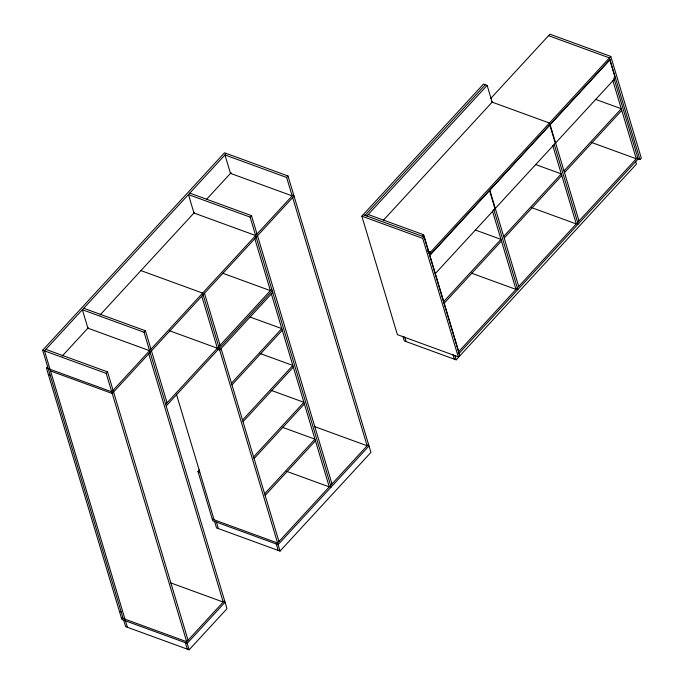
<?xml version="1.0" encoding="UTF-8"?>
<svg xmlns="http://www.w3.org/2000/svg" width="684" height="684" viewBox="0 0 684 684"><rect width="100%" height="100%" fill="white"/><g stroke="black" fill="none" stroke-linecap="round" stroke-linejoin="round"><path stroke-width="1.03" d="M123.188 618.516L42.69 350.208L224.497 152.797L288.007 175.976L370.933 452.389L280.03 551.099L216.52 527.92L214.588 521.473M226.31 153.464L44.494 350.866L124.992 619.182M225.062 602.219L187.185 643.353L121.872 619.516L46.409 367.975L47.854 366.41M62.176 356.108L88.262 327.781M100.086 314.948L194.324 212.621M206.585 199.309L231.124 172.667M149.599 350.687L87.903 328.175L82.371 309.741L144.067 332.253L227.002 608.674L189.126 649.8L106.191 373.378L107.559 371.899L45.862 349.387M144.067 332.253L145.435 330.774L83.739 308.262M331.124 487.068L250.13 217.102L251.49 215.622L189.793 193.11M286.639 177.455L224.942 154.943L230.474 173.368L292.171 195.88L286.639 177.455L288.007 175.976M293.53 194.401L111.723 391.812L46.409 367.975M294.034 196.06L112.219 393.471L50.522 370.959M165.69 404.312L271.745 289.152M166.186 405.963L272.241 290.811M272.736 292.47L219.709 350.046L217.726 349.327M363.213 214.673L424.106 236.895L459.648 355.389L458.289 356.868L397.395 334.647L361.845 216.153L483.511 84.055L487.128 85.38L492.07 101.865M365.017 215.332L485.315 84.713M366.829 215.999L487.128 85.38M490.71 98.47L549.902 34.2L610.795 56.421L641.31 158.141L639.95 159.62L637.95 158.893M231.466 383.211L281.774 328.594L250.019 317.008M383.314 220.325L492.155 102.147M231.97 384.87L282.27 330.252M242.529 420.07L292.829 365.453L260.082 353.5M243.025 421.729L293.325 367.111M369.001 445.942L278.097 544.644L212.784 520.815L197.967 471.43L199.395 469.874M422.293 236.237L423.652 234.757L368.189 214.511M458.289 356.868L422.738 238.374L424.106 236.895M609.931 59.559L430.997 253.841L430.493 252.182L610.795 56.421M253.584 456.921L303.884 402.303L271.138 390.359M254.08 458.579L304.38 403.962M435.306 273.583L495.002 208.765L489.53 190.528L429.834 255.346L458.707 351.585M495.31 208.44L555.305 143.298L549.833 125.052L489.838 190.195L518.703 286.442M555.613 142.965L615.301 78.147L609.829 59.91L550.133 124.719L579.006 220.966M264.64 493.78L314.939 439.162L282.201 427.218M265.136 495.438L315.444 440.821M443.694 301.558L500.97 239.374L475.218 229.978M503.698 236.407L561.273 173.898L535.546 164.511M564.001 170.932L621.269 108.747L595.516 99.351M444.198 303.217L501.466 241.033M504.194 238.066L561.769 175.557M564.497 172.59L621.765 110.406M224.566 600.561L186.689 641.695L121.376 617.857M368.505 444.284L277.593 542.985L212.279 519.156M458.066 352.286L637.642 157.303M458.562 353.944L638.138 158.962L613.813 77.865M402.927 336.331L404.312 340.94L456.16 359.852L636.453 164.092L635.624 161.33M548.534 35.679L609.427 57.901L639.95 159.62M491.531 101.916L549.432 123.043L549.927 124.702M591.711 142.52L636.274 158.782L612.753 80.37M531.707 207.662L576.279 223.924L552.757 145.512M361.845 216.153L422.738 238.374M427.534 251.105L430.493 252.182M429.022 253.123L430.997 253.841M471.404 273.138L515.975 289.4L492.454 210.988M250.13 217.102L188.433 194.589L193.957 213.015L255.654 235.527M222.616 273.207L270.385 290.632L254.79 238.665M140.93 270.59L202.626 293.103L280.03 551.099M169.589 330.782L217.35 348.207L201.763 296.24M314.401 426.517L367.137 445.763L292.666 197.539M42.69 350.208L106.191 373.378M48.342 374.43L50.154 375.089M286.596 471.319L329.261 486.888L271.377 293.949M197.967 471.43L199.771 472.088M170.461 582.802L223.206 602.048L148.736 353.825M119.443 611.41L121.248 612.069M189.126 649.8L125.617 626.63L123.684 620.174M554.117 144.033L578.142 224.104M493.814 209.509L517.839 289.58M423.652 234.757L429.184 253.183M454.774 355.244L456.16 359.852M452.97 354.586L454.347 359.194M404.74 336.99L406.116 341.598M251.49 215.622L257.022 234.048M257.517 235.706L331.988 483.93M204.49 293.282L220.077 345.249M221.077 348.566L278.961 541.506M276.285 543.985L278.217 550.432M216.4 522.131L218.333 528.587M176.421 394.249L214.092 519.814M145.435 330.774L150.959 349.199M151.463 350.858L167.05 402.825M107.559 371.899L113.082 390.333M113.587 391.992L188.057 640.215M185.381 642.686L187.313 649.142M125.488 620.841L127.429 627.288"/></g></svg>
